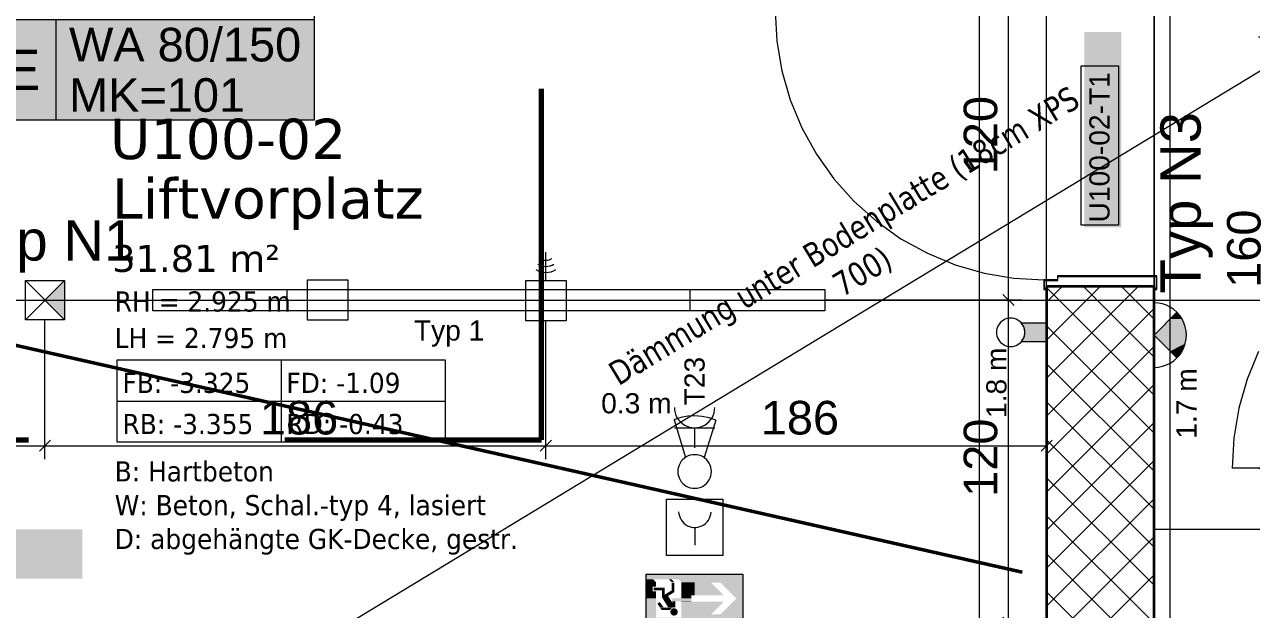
# Model space of a CAD drawing. Extents: x -1132 to 613, y -179 to 712.
# Drawn here: x -614.3 to -523, y 51.5 to 95 of the extents above; entities that cross this region are included whole.
import ezdxf
from ezdxf.lldxf.tags import DXFTag

# ---------------------------------------------------------------- set-up
doc = ezdxf.new("R2010")
doc.units = 0
doc.layers.get('0').update_dxf_attribs({"lineweight": 13})
for name, color, linetype, lineweight in [('A-____-NOTE-TEXT', 7, 'Continuous', 9), ('A-AREA-____-IDEN', 7, 'Continuous', 5), ('A-DETL-GENF-HDLN', 7, '_Verdeckte Linien_', 9), ('A-DOOR-____-IDEN', 7, 'Continuous', 5), ('A-DOOR-____-OTLN', 7, 'Continuous', 9), ('A-DOOR-FRAM-MCUT', 7, 'Continuous', 9), ('A-DOOR-OPNG-OTLN', 7, 'Continuous', 9), ('A-FLOR-____-OTLN', 7, 'Continuous', 9), ('A-FLOR-____-OVHD', 7, 'Strichpunkt - Fein', 9), ('A-WALL-____-MCUT', 7, 'Continuous', 35), ('A-WALL-____-PATT', 7, 'Continuous', 35), ('S-GRID-____-OTLN', 7, 'Continuous', 5)]:
    doc.layers.add(name, color=color, linetype=linetype, lineweight=lineweight)
for name, color, linetype, lineweight, true_color in [('EL01_VVV_Mass', 7, 'Continuous', 13, 0xb2b200), ('EL01_WAN_Aussparung Wand Text', 7, 'Continuous', 13, 0x7f5f3f), ('EL01_WAN_Brandmeldeanlagen', 7, 'Continuous', 13, 0xff8000), ('EL01_WAN_Feuwehrfunktantenne', 7, 'Continuous', 13, 0x993300), ('EL01_WAN_Kraft', 1, 'Continuous', 13, 0xff0000), ('EL01_WAN_Leuchten', 7, 'Continuous', 13, 0x0080ff), ('EL01_WAN_Leuchtentyp', 7, 'Continuous', 13, 0x0099ff), ('EL01_WAN_Licht', 7, 'Continuous', 13, 0x0080ff), ('EL01_WAN_Notbeleuchtungen', 7, 'Continuous', 13, 0x009900), ('EL01_WAN_Notbeleuchtungentyp', 7, 'Continuous', 13, 0x009900), ('G-____-____-SYMB', 7, 'Strichpunkt - Weit', 5, 0x008080), ('X_Geometrie', 3, 'Continuous', 50, 0x00ff00)]:
    doc.layers.add(name, color=color, linetype=linetype, lineweight=lineweight, true_color=true_color)
doc.styles.get("Standard").update_dxf_attribs({"font": 'arial.ttf'})
tags = doc.linetypes.add('_Rasterlinie_', pattern=[0.375, 0.2, -0.05, 0.075, -0.05]).pattern_tags.tags
tags[10:11] = [DXFTag(74, 4), DXFTag(75, 0), DXFTag(340, '0'), DXFTag(46, 1.0), DXFTag(50, 0.0), DXFTag(44, 0.0), DXFTag(45, 0.0)]
tags[8:9] = [DXFTag(74, 4), DXFTag(75, 0), DXFTag(340, '0'), DXFTag(46, 1.0), DXFTag(50, 0.0), DXFTag(44, 0.0), DXFTag(45, 0.0)]
tags[6:7] = [DXFTag(74, 4), DXFTag(75, 0), DXFTag(340, '0'), DXFTag(46, 1.0), DXFTag(50, 0.0), DXFTag(44, 0.0), DXFTag(45, 0.0)]
tags[4:5] = [DXFTag(74, 4), DXFTag(75, 0), DXFTag(340, '0'), DXFTag(46, 1.0), DXFTag(50, 0.0), DXFTag(44, 0.0), DXFTag(45, 0.0)]
tags = doc.linetypes.add('_Schnittlinie_', pattern=[0.3, 0.15, -0.05, 0.05, -0.05]).pattern_tags.tags
tags[10:11] = [DXFTag(74, 4), DXFTag(75, 0), DXFTag(340, '0'), DXFTag(46, 1.0), DXFTag(50, 0.0), DXFTag(44, 0.0), DXFTag(45, 0.0)]
tags[8:9] = [DXFTag(74, 4), DXFTag(75, 0), DXFTag(340, '0'), DXFTag(46, 1.0), DXFTag(50, 0.0), DXFTag(44, 0.0), DXFTag(45, 0.0)]
tags[6:7] = [DXFTag(74, 4), DXFTag(75, 0), DXFTag(340, '0'), DXFTag(46, 1.0), DXFTag(50, 0.0), DXFTag(44, 0.0), DXFTag(45, 0.0)]
tags[4:5] = [DXFTag(74, 4), DXFTag(75, 0), DXFTag(340, '0'), DXFTag(46, 1.0), DXFTag(50, 0.0), DXFTag(44, 0.0), DXFTag(45, 0.0)]
tags = doc.linetypes.add('_Verdeckte Linien_', pattern=[0.15, 0.1, -0.05]).pattern_tags.tags
tags[6:7] = [DXFTag(74, 4), DXFTag(75, 0), DXFTag(340, '0'), DXFTag(46, 1.0), DXFTag(50, 0.0), DXFTag(44, 0.0), DXFTag(45, 0.0)]
tags[4:5] = [DXFTag(74, 4), DXFTag(75, 0), DXFTag(340, '0'), DXFTag(46, 1.0), DXFTag(50, 0.0), DXFTag(44, 0.0), DXFTag(45, 0.0)]
tags = doc.linetypes.add('Grundrissdarstellung Sturz', pattern=[0.25, 0.15, -0.05, 0, -0.05]).pattern_tags.tags
tags[10:11] = [DXFTag(74, 4), DXFTag(75, 0), DXFTag(340, '0'), DXFTag(46, 1.0), DXFTag(50, 0.0), DXFTag(44, 0.0), DXFTag(45, 0.0)]
tags[8:9] = [DXFTag(74, 4), DXFTag(75, 0), DXFTag(340, '0'), DXFTag(46, 1.0), DXFTag(50, 0.0), DXFTag(44, 0.0), DXFTag(45, 0.0)]
tags[6:7] = [DXFTag(74, 4), DXFTag(75, 0), DXFTag(340, '0'), DXFTag(46, 1.0), DXFTag(50, 0.0), DXFTag(44, 0.0), DXFTag(45, 0.0)]
tags[4:5] = [DXFTag(74, 4), DXFTag(75, 0), DXFTag(340, '0'), DXFTag(46, 1.0), DXFTag(50, 0.0), DXFTag(44, 0.0), DXFTag(45, 0.0)]
tags = doc.linetypes.add('Strichpunkt - Fein', pattern=[0.2, 0.1, -0.05, 0, -0.05]).pattern_tags.tags
tags[10:11] = [DXFTag(74, 4), DXFTag(75, 0), DXFTag(340, '0'), DXFTag(46, 1.0), DXFTag(50, 0.0), DXFTag(44, 0.0), DXFTag(45, 0.0)]
tags[8:9] = [DXFTag(74, 4), DXFTag(75, 0), DXFTag(340, '0'), DXFTag(46, 1.0), DXFTag(50, 0.0), DXFTag(44, 0.0), DXFTag(45, 0.0)]
tags[6:7] = [DXFTag(74, 4), DXFTag(75, 0), DXFTag(340, '0'), DXFTag(46, 1.0), DXFTag(50, 0.0), DXFTag(44, 0.0), DXFTag(45, 0.0)]
tags[4:5] = [DXFTag(74, 4), DXFTag(75, 0), DXFTag(340, '0'), DXFTag(46, 1.0), DXFTag(50, 0.0), DXFTag(44, 0.0), DXFTag(45, 0.0)]
tags = doc.linetypes.add('Strichpunkt - Weit', pattern=[0.5, 0.2, -0.15, 0, -0.15]).pattern_tags.tags
tags[10:11] = [DXFTag(74, 4), DXFTag(75, 0), DXFTag(340, '0'), DXFTag(46, 1.0), DXFTag(50, 0.0), DXFTag(44, 0.0), DXFTag(45, 0.0)]
tags[8:9] = [DXFTag(74, 4), DXFTag(75, 0), DXFTag(340, '0'), DXFTag(46, 1.0), DXFTag(50, 0.0), DXFTag(44, 0.0), DXFTag(45, 0.0)]
tags[6:7] = [DXFTag(74, 4), DXFTag(75, 0), DXFTag(340, '0'), DXFTag(46, 1.0), DXFTag(50, 0.0), DXFTag(44, 0.0), DXFTag(45, 0.0)]
tags[4:5] = [DXFTag(74, 4), DXFTag(75, 0), DXFTag(340, '0'), DXFTag(46, 1.0), DXFTag(50, 0.0), DXFTag(44, 0.0), DXFTag(45, 0.0)]

# ---------------------------------------------------------------- blocks, each defined once
blk = doc.blocks.new('Referenz-A0UNPDE96I', base_point=(-1115.886, -117.372))
at = {"layer": 'A-____-NOTE-TEXT', "color": 7, "linetype": 'Continuous', "lineweight": 5, "ltscale": 0.13, "true_color": 0xffffff}
for points in [[(-655.486, 53.745), (-609.992, 53.745), (-655.486, 57.424)], [(-609.992, 53.745), (-655.486, 57.424), (-609.992, 57.424)]]:
    blk.add_solid(points, dxfattribs=at)
at = {"layer": 'A-AREA-____-IDEN', "color": 0, "linetype": 'Continuous', "ltscale": 0.13}
for p, q in [((-607.387, 70.031), (-582.987, 70.031)), ((-607.387, 63.909), (-607.387, 70.031)), ((-595.187, 70.031), (-595.187, 63.909)), ((-582.987, 70.031), (-582.987, 63.909)), ((-607.387, 66.97), (-582.987, 66.97)), ((-582.987, 63.909), (-607.387, 63.909))]:
    blk.add_line(p, q, dxfattribs=at)
at = {"layer": 'A-DETL-GENF-HDLN', "color": 0, "linetype": '_Verdeckte Linien_', "ltscale": 0.13}
blk.add_line((-365.615, 186.478), (-735.315, -37.522), dxfattribs=at)
at = {"layer": 'A-DOOR-____-IDEN', "color": 0, "linetype": 'Continuous', "ltscale": 0.13}
for p, q in [((-535.651, 80.057), (-535.651, 91.897)), ((-535.651, 91.897), (-532.871, 91.897)), ((-532.871, 91.897), (-532.871, 80.057)), ((-532.871, 80.057), (-535.651, 80.057))]:
    blk.add_line(p, q, dxfattribs=at)
at = {"layer": 'A-DOOR-____-IDEN', "color": 7, "linetype": 'Continuous', "ltscale": 0.13, "true_color": 0xffffff}
for points in [[(-535.408, 79.882), (-532.649, 79.882), (-535.408, 94.421)], [(-532.649, 79.882), (-535.408, 94.421), (-532.649, 94.421)]]:
    blk.add_solid(points, dxfattribs=at)
at = {"layer": 'A-DOOR-____-OTLN', "color": 0, "linetype": 'Grundrissdarstellung Sturz', "ltscale": 0.13}
for p, q in [((-538.215, 75.478), (-538.215, 96.478)), ((-530.215, 75.478), (-530.215, 96.478))]:
    blk.add_line(p, q, dxfattribs=at)
at = {"layer": 'A-DOOR-FRAM-MCUT', "color": 0, "linetype": 'Continuous', "ltscale": 0.13}
for p, q in [((-538.415, 75.978), (-538.415, 75.278)), ((-537.415, 75.978), (-538.415, 75.978)), ((-538.375, 75.318), (-538.375, 75.938)), ((-538.375, 75.938), (-537.375, 75.938)), ((-530.015, 76.278), (-537.415, 76.278)), ((-537.415, 76.278), (-537.415, 75.978)), ((-537.375, 75.938), (-537.375, 76.238)), ((-537.375, 76.238), (-530.055, 76.238)), ((-530.055, 76.238), (-530.055, 75.318)), ((-530.015, 75.278), (-530.015, 76.278)), ((-538.415, 75.278), (-538.215, 75.278)), ((-538.215, 75.318), (-538.375, 75.318)), ((-538.215, 75.278), (-538.215, 75.318)), ((-530.055, 75.318), (-530.215, 75.318)), ((-530.215, 75.318), (-530.215, 75.278)), ((-530.215, 75.278), (-530.015, 75.278))]:
    blk.add_line(p, q, dxfattribs=at)
at = {"layer": 'A-DOOR-OPNG-OTLN', "color": 0, "linetype": 'Continuous', "ltscale": 0.13}
for p, q in [((-558.415, 95.978), (-558.289, 93.739)), ((-558.289, 93.739), (-557.913, 91.528)), ((-557.913, 91.528), (-557.292, 89.373)), ((-557.292, 89.373), (-556.434, 87.301)), ((-556.434, 87.301), (-555.349, 85.338)), ((-555.349, 85.338), (-554.051, 83.508)), ((-554.051, 83.508), (-552.557, 81.836)), ((-552.557, 81.836), (-550.884, 80.342)), ((-550.884, 80.342), (-549.055, 79.044)), ((-549.055, 79.044), (-547.092, 77.959)), ((-547.092, 77.959), (-545.02, 77.101)), ((-545.02, 77.101), (-542.865, 76.48)), ((-542.865, 76.48), (-540.654, 76.104)), ((-540.654, 76.104), (-538.415, 75.978)), ((-522.434, 70.656), (-523.292, 68.584)), ((-523.292, 68.584), (-523.913, 66.429)), ((-523.913, 66.429), (-524.289, 64.218)), ((-524.289, 64.218), (-524.415, 61.978)), ((-504.415, 61.978), (-524.415, 61.978))]:
    blk.add_line(p, q, dxfattribs=at)
at = {"layer": 'A-FLOR-____-OTLN', "color": 0, "linetype": 'Continuous', "ltscale": 0.13}
for p, q in [((-538.215, 75.978), (-538.215, 95.978)), ((-530.215, 95.679), (-530.215, 76.277)), ((-538.215, 75.478), (-538.215, 75.938)), ((-530.215, 76.238), (-530.215, 75.478)), ((-530.215, 57.428), (-504.215, 57.428))]:
    blk.add_line(p, q, dxfattribs=at)
at = {"layer": 'A-FLOR-____-OVHD', "color": 0, "linetype": 'Strichpunkt - Fein', "ltscale": 0.13}
blk.add_line((-529.015, -107.622), (-529.015, 223.278), dxfattribs=at)
at = {"layer": 'A-WALL-____-MCUT', "color": 0, "linetype": 'Continuous', "ltscale": 0.35}
for p, q in [((-530.215, 75.478), (-538.215, 75.478)), ((-538.215, 75.478), (-538.215, 50.478)), ((-530.215, -63.122), (-530.215, 75.478))]:
    blk.add_line(p, q, dxfattribs=at)
at = {"layer": 'A-WALL-____-PATT', "color": 0, "linetype": 'Continuous', "lineweight": 9, "ltscale": 0.13}
for p, q in [((-538.215, 74.333), (-537.069, 75.478)), ((-538.215, 71.504), (-534.241, 75.478)), ((-538.215, 68.676), (-531.412, 75.478)), ((-530.215, 67.404), (-538.215, 75.404)), ((-530.215, 70.233), (-535.46, 75.478)), ((-530.215, 73.061), (-532.632, 75.478)), ((-538.215, 65.847), (-530.215, 73.847)), ((-530.215, 64.576), (-538.215, 72.576)), ((-538.215, 63.019), (-530.215, 71.019)), ((-530.215, 61.747), (-538.215, 69.747)), ((-538.215, 60.19), (-530.215, 68.19)), ((-530.215, 58.919), (-538.215, 66.919)), ((-538.215, 57.362), (-530.215, 65.362)), ((-530.215, 56.091), (-538.215, 64.091)), ((-538.215, 54.534), (-530.215, 62.534)), ((-530.215, 53.262), (-538.215, 61.262)), ((-538.215, 51.705), (-530.215, 59.705)), ((-530.215, 50.434), (-538.215, 58.434)), ((-538.215, 48.877), (-530.215, 56.877)), ((-530.215, 47.605), (-538.215, 55.605)), ((-538.215, 46.048), (-530.215, 54.048)), ((-530.215, 44.777), (-538.215, 52.777))]:
    blk.add_line(p, q, dxfattribs=at)
at = {"layer": 'G-____-____-SYMB', "color": 0, "linetype": '_Schnittlinie_', "lineweight": 70, "ltscale": 0.7}
for p, q in [((-575.815, 64.077), (-575.815, 90.194)), ((-633.073, 64.077), (-613.987, 64.077)), ((-594.901, 64.077), (-575.815, 64.077))]:
    blk.add_line(p, q, dxfattribs=at)
at = {"layer": 'S-GRID-____-OTLN', "color": 0, "linetype": '_Rasterlinie_', "ltscale": 0.13}
for p, q in [((-543.215, -113.603), (-543.215, 631.478)), ((-1107.612, 74.478), (103.376, 74.478))]:
    blk.add_line(p, q, dxfattribs=at)
at = {"layer": 'X_Geometrie', "color": 0, "linetype": 'Continuous', "ltscale": 0.5}
blk.add_line((-540.041, 54.243), (-698.996, 90.04), dxfattribs=at)
at = {"layer": 'A-____-NOTE-TEXT', "color": 0, "linetype": 'Continuous', "lineweight": 5, "ltscale": 0.13, "char_height": 1.8, "attachment_point": 1, "rotation": 31.21153}
for s, insert in [('{\\W0.8;\\fVerdana;Dämmung unter Bodenplatte (18cm XPS}', (-571.012, 69.605)), ('{\\W0.8;\\fVerdana;700)}', (-554.353, 76.218))]:
    blk.add_mtext(s, dxfattribs=dict(at, insert=insert))
at = {"layer": 'A-AREA-____-IDEN', "color": 0, "linetype": 'Continuous', "ltscale": 0.13, "attachment_point": 1}
for s, insert, char_height in [('{\\fVerdana;U100-02}', (-607.924, 87.972), 3), ('{\\fVerdana;Liftvorplatz}', (-607.781, 83.548), 3), ('{\\fVerdana;31.81 m²}', (-607.771, 78.579), 2), ('{\\W0.9;\\fVerdana;RH = 2.925 m}', (-607.573, 75.129), 1.5), ('{\\W0.9;\\fVerdana;LH = 2.795 m}', (-607.573, 72.408), 1.5), ('{\\W0.9;\\fVerdana;FB: -3.325}', (-606.997, 69.072), 1.5), ('{\\W0.9;\\fVerdana;FD: -1.09}', (-594.797, 69.072), 1.5), ('{\\W0.9;\\fVerdana;RB: -3.355}', (-606.997, 66.011), 1.5), ('{\\W0.9;\\fVerdana;RD: -0.43}', (-594.797, 66.011), 1.5), ('{\\W0.9;\\fVerdana;B: Hartbeton}', (-607.573, 62.486), 1.5), ('{\\W0.9;\\fVerdana;W: Beton, Schal.-typ 4, lasiert}', (-607.573, 59.973), 1.5), ('{\\W0.9;\\fVerdana;D: abgehängte GK-Decke, gestr.}', (-607.573, 57.459), 1.5)]:
    blk.add_mtext(s, dxfattribs=dict(at, insert=insert, char_height=char_height))
at = {"layer": 'A-DOOR-____-IDEN', "color": 0, "linetype": 'Continuous', "ltscale": 0.13, "insert": (-535.033, 80.257), "char_height": 1.5, "attachment_point": 1, "rotation": 90}
blk.add_mtext('{\\fArial;U100-02-T1}', dxfattribs=at)
blk = doc.blocks.new('Durchbruch beschriften-A0UNPDH76I', base_point=(-617.063, 87.862))
at = {"color": 0, "linetype": 'ByBlock', "lineweight": -2, "ltscale": 0.13}
for p, q in [((-592.737, 95.362), (-592.31, 98.478)), ((-617.063, 87.862), (-617.063, 95.362)), ((-617.063, 95.362), (-592.737, 95.362)), ((-611.942, 87.862), (-611.942, 95.362)), ((-592.737, 95.362), (-592.737, 87.862)), ((-592.737, 87.862), (-617.063, 87.862))]:
    blk.add_line(p, q, dxfattribs=at)
at = {"color": 7, "linetype": 'ByBlock', "lineweight": -2, "ltscale": 0.13, "true_color": 0xffffff}
for points in [[(-617.063, 87.862), (-592.737, 87.862), (-617.063, 95.362)], [(-592.737, 87.862), (-617.063, 95.362), (-592.737, 95.362)]]:
    blk.add_solid(points, dxfattribs=at)
at = {"color": 0, "linetype": 'ByBlock', "lineweight": -2, "ltscale": 0.13, "char_height": 2.5, "attachment_point": 1}
for s, insert in [('{\\fArial; WA 80/150 }', (-611.942, 94.737)), ('{\\fArial; MK=101 }', (-611.942, 90.987))]:
    blk.add_mtext(s, dxfattribs=dict(at, insert=insert))
at = {"color": 40, "linetype": 'ByBlock', "lineweight": -2, "ltscale": 0.13, "true_color": 0xffbf00, "insert": (-615.899, 93.112), "char_height": 3, "attachment_point": 1}
blk.add_mtext('{\\fArial;E}', dxfattribs=at)
blk = doc.blocks.new('Typ 01-A0UNPDVJ6I', base_point=(-604.733, 73.678))
at = {"color": 0, "lineweight": -2}
for p, q in [((-604.733, 73.678), (-604.733, 75.278)), ((-604.733, 75.278), (-554.733, 75.278)), ((-594.733, 73.678), (-594.733, 75.278)), ((-564.733, 73.678), (-564.733, 75.278)), ((-554.733, 75.278), (-554.733, 73.678)), ((-594.733, 74.478), (-564.733, 74.478)), ((-554.733, 73.678), (-604.733, 73.678))]:
    blk.add_line(p, q, dxfattribs=at)
blk = doc.blocks.new('Maß-A0UNPDX56I', base_point=(-524.788, 61.565))
at = {"color": 0, "lineweight": -2}
for p, q in [((-522.454, 94.078), (-519.233, 94.078)), ((-521.868, 94.492), (-521.041, 93.665)), ((-521.454, 61.978), (-521.454, 94.078)), ((-521.868, 62.392), (-521.041, 61.565)), ((-522.454, 61.978), (-518.684, 61.978))]:
    blk.add_line(p, q, dxfattribs=at)
at = {"color": 0, "lineweight": -2, "insert": (-524.788, 75.389), "char_height": 2.5, "attachment_point": 1, "rotation": 90}
blk.add_mtext('{\\fArial;160}', dxfattribs=at)
blk = doc.blocks.new('MText-A0UNPE4V6I', base_point=(-585.305, 71.468))
at = {"color": 0, "linetype": 'ByBlock', "lineweight": -2, "ltscale": 0.13, "insert": (-585.305, 72.968), "char_height": 1.5, "attachment_point": 1}
blk.add_mtext('{\\fArial;Typ 1}', dxfattribs=at)
blk = doc.blocks.new('Notleuchte eckig-A0UNPE5R6I', base_point=(-614.224, 73.019))
at = {"color": 0, "lineweight": -2}
for p, q in [((-614.224, 75.938), (-611.305, 73.019)), ((-614.224, 73.019), (-611.305, 75.938)), ((-614.224, 73.019), (-614.224, 75.938)), ((-614.224, 75.938), (-611.305, 75.938)), ((-611.305, 75.938), (-611.305, 73.019)), ((-611.305, 73.019), (-614.224, 73.019))]:
    blk.add_line(p, q, dxfattribs=at)
for points in [[(-611.305, 74.478), (-612.764, 74.478), (-611.305, 75.938)], [(-611.305, 73.019), (-611.305, 74.478), (-612.764, 74.478)]]:
    blk.add_solid(points, dxfattribs=at)
blk = doc.blocks.new('Bemerkung 1-A0UNPE5T6I', base_point=(-619.548, 77.42))
at = {"color": 0, "lineweight": -2, "insert": (-619.548, 80.42), "char_height": 3, "attachment_point": 1}
blk.add_mtext('{\\fArial;Typ N1}', dxfattribs=at)
blk = doc.blocks.new('Maß-A0UNPE716I', base_point=(-623.176, 62.647))
at = {"color": 0, "lineweight": -2}
for p, q in [((-622.763, 62.647), (-622.763, 72.378)), ((-612.764, 62.647), (-612.764, 73.019)), ((-622.349, 64.061), (-623.176, 63.233)), ((-612.351, 64.061), (-613.178, 63.233)), ((-622.763, 63.647), (-612.764, 63.647))]:
    blk.add_line(p, q, dxfattribs=at)
at = {"color": 0, "lineweight": -2, "insert": (-619.549, 66.98), "char_height": 2.5, "attachment_point": 1}
blk.add_mtext('{\\fArial;50}', dxfattribs=at)
blk = doc.blocks.new('Maß-A0UNPE7N6I', base_point=(-575.896, 50.478))
at = {"color": 0, "lineweight": -2}
for p, q in [((-575.482, 62.647), (-575.482, 72.943)), ((-575.068, 64.061), (-575.896, 63.233)), ((-537.799, 64.061), (-538.626, 63.233)), ((-538.213, 64.647), (-538.213, 50.478)), ((-575.482, 63.647), (-538.213, 63.647))]:
    blk.add_line(p, q, dxfattribs=at)
at = {"color": 0, "lineweight": -2, "insert": (-559.489, 66.98), "char_height": 2.5, "attachment_point": 1}
blk.add_mtext('{\\fArial;186}', dxfattribs=at)
blk = doc.blocks.new('Maß-A0UNPE9T6I', base_point=(-613.178, 62.647))
at = {"color": 0, "lineweight": -2}
for p, q in [((-612.764, 62.647), (-612.764, 73.019)), ((-575.482, 62.647), (-575.482, 72.943)), ((-612.351, 64.061), (-613.178, 63.233)), ((-575.068, 64.061), (-575.896, 63.233)), ((-612.764, 63.647), (-575.482, 63.647))]:
    blk.add_line(p, q, dxfattribs=at)
at = {"color": 0, "lineweight": -2, "insert": (-596.765, 66.98), "char_height": 2.5, "attachment_point": 1}
blk.add_mtext('{\\fArial;186}', dxfattribs=at)
blk = doc.blocks.new('Funkempfänger-A0UNPEA36I', base_point=(-576.982, 72.943))
at = {"color": 0, "lineweight": -2}
for p, q in [((-575.482, 75.943), (-575.482, 78.043)), ((-576.232, 76.744), (-576.057, 76.653)), ((-576.082, 77.154), (-575.941, 77.083)), ((-575.941, 77.083), (-575.793, 77.031)), ((-575.929, 77.568), (-575.825, 77.514)), ((-575.825, 77.514), (-575.714, 77.475)), ((-575.793, 77.031), (-575.639, 77)), ((-575.714, 77.475), (-575.599, 77.451)), ((-575.639, 77), (-575.482, 76.99)), ((-575.599, 77.451), (-575.482, 77.443)), ((-575.482, 77.443), (-575.365, 77.451)), ((-575.482, 76.99), (-575.325, 77)), ((-575.365, 77.451), (-575.25, 77.475)), ((-575.325, 77), (-575.171, 77.031)), ((-575.25, 77.475), (-575.139, 77.514)), ((-575.171, 77.031), (-575.022, 77.083)), ((-575.139, 77.514), (-575.035, 77.568)), ((-575.022, 77.083), (-574.882, 77.154)), ((-574.907, 76.653), (-574.732, 76.744)), ((-576.982, 72.943), (-576.982, 75.943)), ((-576.982, 75.943), (-573.982, 75.943)), ((-576.057, 76.653), (-575.871, 76.587)), ((-575.871, 76.587), (-575.678, 76.546)), ((-575.678, 76.546), (-575.482, 76.533)), ((-575.482, 76.533), (-575.285, 76.546)), ((-575.285, 76.546), (-575.092, 76.587)), ((-575.092, 76.587), (-574.907, 76.653)), ((-573.982, 75.943), (-573.982, 72.943)), ((-573.982, 72.943), (-576.982, 72.943))]:
    blk.add_line(p, q, dxfattribs=at)
blk = doc.blocks.new('Steckdose T23_ UP-A0UNPEB96I', base_point=(-565.913, 63.478))
at = {"color": 0, "lineweight": -2}
for p, q in [((-565.913, 66.478), (-565.9, 66.282)), ((-565.9, 66.282), (-565.862, 66.09)), ((-565.862, 66.09), (-565.799, 65.904)), ((-565.799, 65.904), (-565.712, 65.728)), ((-563.114, 65.728), (-563.027, 65.904)), ((-563.027, 65.904), (-562.964, 66.09)), ((-562.964, 66.09), (-562.926, 66.282)), ((-562.926, 66.282), (-562.913, 66.478)), ((-565.913, 64.978), (-562.913, 64.978)), ((-565.712, 65.728), (-565.603, 65.565)), ((-565.603, 65.565), (-565.473, 65.418)), ((-565.473, 65.418), (-565.326, 65.288)), ((-565.326, 65.288), (-565.163, 65.179)), ((-565.163, 65.179), (-564.987, 65.092)), ((-564.987, 65.092), (-564.801, 65.029)), ((-564.801, 65.029), (-564.609, 64.991)), ((-564.609, 64.991), (-564.413, 64.978)), ((-564.413, 64.978), (-564.217, 64.991)), ((-564.413, 64.978), (-564.413, 63.478)), ((-564.217, 64.991), (-564.024, 65.029)), ((-564.024, 65.029), (-563.839, 65.092)), ((-563.839, 65.092), (-563.663, 65.179)), ((-563.663, 65.179), (-563.5, 65.288)), ((-563.5, 65.288), (-563.352, 65.418)), ((-563.352, 65.418), (-563.223, 65.565)), ((-563.223, 65.565), (-563.114, 65.728))]:
    blk.add_line(p, q, dxfattribs=at)
at = {"color": 0, "lineweight": -2, "insert": (-565.169, 66.643), "char_height": 1.5, "attachment_point": 1, "rotation": 90}
blk.add_mtext('{\\fArial;T23}', dxfattribs=at)
blk = doc.blocks.new('Absolute Höhe-A0UNPEBB6I', base_point=(-571.367, 66.052))
at = {"color": 0, "lineweight": -2, "insert": (-571.367, 67.552), "char_height": 1.5, "attachment_point": 1}
blk.add_mtext('{\\fArial;0.3 m}', dxfattribs=at)
blk = doc.blocks.new('Alarmindikator_ UP-A0UNPEIF6I', base_point=(-541.948, 71.022))
at = {"color": 0, "lineweight": -2}
for p, q in [((-541.296, 73.054), (-541.42, 72.993)), ((-541.165, 73.098), (-541.296, 73.054)), ((-541.029, 73.125), (-541.165, 73.098)), ((-540.892, 73.134), (-541.029, 73.125)), ((-540.754, 73.125), (-540.892, 73.134)), ((-540.618, 73.098), (-540.754, 73.125)), ((-540.487, 73.054), (-540.618, 73.098)), ((-540.364, 72.993), (-540.487, 73.054)), ((-541.938, 72.216), (-541.948, 72.078)), ((-541.912, 72.352), (-541.938, 72.216)), ((-541.867, 72.482), (-541.912, 72.352)), ((-541.806, 72.606), (-541.867, 72.482)), ((-541.729, 72.721), (-541.806, 72.606)), ((-541.638, 72.825), (-541.729, 72.721)), ((-541.534, 72.916), (-541.638, 72.825)), ((-541.42, 72.993), (-541.534, 72.916)), ((-540.249, 72.916), (-540.364, 72.993)), ((-540.145, 72.825), (-540.249, 72.916)), ((-540.054, 72.721), (-540.145, 72.825)), ((-538.213, 72.75), (-540.077, 72.75)), ((-539.999, 72.643), (-540.077, 72.75)), ((-539.977, 72.606), (-540.054, 72.721)), ((-539.936, 72.527), (-539.999, 72.643)), ((-539.916, 72.482), (-539.977, 72.606)), ((-539.887, 72.404), (-539.936, 72.527)), ((-539.872, 72.352), (-539.916, 72.482)), ((-539.854, 72.276), (-539.887, 72.404)), ((-539.845, 72.216), (-539.872, 72.352)), ((-539.838, 72.144), (-539.854, 72.276)), ((-539.836, 72.078), (-539.845, 72.216)), ((-539.838, 72.012), (-539.838, 72.144)), ((-538.213, 71.406), (-538.213, 72.75)), ((-541.948, 72.078), (-541.938, 71.94)), ((-541.938, 71.94), (-541.912, 71.805)), ((-541.912, 71.805), (-541.867, 71.674)), ((-541.867, 71.674), (-541.806, 71.55)), ((-541.806, 71.55), (-541.729, 71.435)), ((-541.729, 71.435), (-541.638, 71.332)), ((-541.638, 71.332), (-541.534, 71.24)), ((-541.534, 71.24), (-541.42, 71.164)), ((-540.364, 71.164), (-540.249, 71.24)), ((-540.249, 71.24), (-540.145, 71.332)), ((-540.145, 71.332), (-540.054, 71.435)), ((-540.077, 71.406), (-539.999, 71.513)), ((-540.077, 71.406), (-538.213, 71.406)), ((-540.054, 71.435), (-539.977, 71.55)), ((-539.999, 71.513), (-539.936, 71.629)), ((-539.977, 71.55), (-539.916, 71.674)), ((-539.936, 71.629), (-539.887, 71.753)), ((-539.916, 71.674), (-539.872, 71.805)), ((-539.887, 71.753), (-539.854, 71.881)), ((-539.872, 71.805), (-539.845, 71.94)), ((-539.854, 71.881), (-539.838, 72.012)), ((-539.845, 71.94), (-539.836, 72.078)), ((-541.42, 71.164), (-541.296, 71.103)), ((-541.296, 71.103), (-541.165, 71.058)), ((-541.165, 71.058), (-541.029, 71.031)), ((-541.029, 71.031), (-540.892, 71.022)), ((-540.892, 71.022), (-540.754, 71.031)), ((-540.754, 71.031), (-540.618, 71.058)), ((-540.618, 71.058), (-540.487, 71.103)), ((-540.487, 71.103), (-540.364, 71.164))]:
    blk.add_line(p, q, dxfattribs=at)
for points in [[(-539.925, 72.503), (-538.213, 72.503), (-540.077, 72.75)], [(-538.213, 72.503), (-540.077, 72.75), (-538.213, 72.75)], [(-539.846, 72.223), (-538.213, 72.223), (-539.925, 72.503)], [(-538.213, 72.223), (-539.925, 72.503), (-538.213, 72.503)], [(-539.846, 71.933), (-538.213, 71.933), (-539.846, 72.223)], [(-538.213, 71.933), (-539.846, 72.223), (-538.213, 72.223)], [(-540.077, 71.406), (-538.213, 71.406), (-539.925, 71.654)], [(-539.925, 71.654), (-538.213, 71.654), (-539.846, 71.933)], [(-538.213, 71.406), (-539.925, 71.654), (-538.213, 71.654)], [(-538.213, 71.654), (-539.846, 71.933), (-538.213, 71.933)]]:
    blk.add_solid(points, dxfattribs=at)
blk = doc.blocks.new('Absolute Höhe-A0UNPEIH6I', base_point=(-542.705, 65.705))
at = {"color": 0, "lineweight": -2, "insert": (-542.705, 65.705), "char_height": 1.5, "attachment_point": 1, "rotation": 90}
blk.add_mtext('{\\fArial;1.8 m}', dxfattribs=at)
blk = doc.blocks.new('Deckendose UP-A0UNPERL6I', base_point=(-593.233, 72.978))
at = {"color": 0, "lineweight": -2}
for p, q in [((-593.233, 72.978), (-593.233, 75.978)), ((-593.233, 75.978), (-590.233, 75.978)), ((-590.233, 75.978), (-590.233, 72.978)), ((-590.233, 72.978), (-593.233, 72.978))]:
    blk.add_line(p, q, dxfattribs=at)
blk = doc.blocks.new('Bewegungsmelder 180°_ UP-A0UNPFI56I', base_point=(-565.95, 60.478))
at = {"color": 0, "lineweight": -2}
for p, q in [((-564.923, 65.835), (-565.445, 65.736)), ((-564.393, 65.866), (-564.923, 65.835)), ((-563.863, 65.83), (-564.393, 65.866)), ((-563.342, 65.726), (-563.863, 65.83)), ((-565.445, 65.736), (-565.95, 65.57)), ((-565.941, 65.574), (-565.101, 62.772)), ((-562.839, 65.555), (-563.706, 62.759)), ((-562.839, 65.555), (-563.342, 65.726)), ((-565.567, 62.207), (-565.62, 62.052)), ((-565.495, 62.353), (-565.567, 62.207)), ((-565.404, 62.489), (-565.495, 62.353)), ((-565.297, 62.612), (-565.404, 62.489)), ((-565.174, 62.72), (-565.297, 62.612)), ((-565.038, 62.811), (-565.174, 62.72)), ((-564.891, 62.883), (-565.038, 62.811)), ((-564.736, 62.936), (-564.891, 62.883)), ((-564.576, 62.968), (-564.736, 62.936)), ((-564.413, 62.978), (-564.576, 62.968)), ((-564.249, 62.968), (-564.413, 62.978)), ((-564.089, 62.936), (-564.249, 62.968)), ((-563.934, 62.883), (-564.089, 62.936)), ((-563.788, 62.811), (-563.934, 62.883)), ((-563.652, 62.72), (-563.788, 62.811)), ((-563.529, 62.612), (-563.652, 62.72)), ((-563.421, 62.489), (-563.529, 62.612)), ((-563.33, 62.353), (-563.421, 62.489)), ((-563.258, 62.207), (-563.33, 62.353)), ((-563.205, 62.052), (-563.258, 62.207)), ((-565.652, 61.891), (-565.663, 61.728)), ((-565.663, 61.728), (-565.652, 61.565)), ((-565.62, 62.052), (-565.652, 61.891)), ((-565.652, 61.565), (-565.62, 61.405)), ((-565.62, 61.405), (-565.567, 61.25)), ((-565.567, 61.25), (-565.495, 61.103)), ((-563.33, 61.103), (-563.258, 61.25)), ((-563.258, 61.25), (-563.205, 61.405)), ((-563.173, 61.891), (-563.205, 62.052)), ((-563.205, 61.405), (-563.173, 61.565)), ((-563.163, 61.728), (-563.173, 61.891)), ((-563.173, 61.565), (-563.163, 61.728)), ((-565.495, 61.103), (-565.404, 60.967)), ((-565.404, 60.967), (-565.297, 60.844)), ((-565.297, 60.844), (-565.174, 60.737)), ((-565.174, 60.737), (-565.038, 60.646)), ((-565.038, 60.646), (-564.891, 60.573)), ((-564.891, 60.573), (-564.736, 60.521)), ((-564.736, 60.521), (-564.576, 60.489)), ((-564.576, 60.489), (-564.413, 60.478)), ((-564.413, 60.478), (-564.249, 60.489)), ((-564.249, 60.489), (-564.089, 60.521)), ((-564.089, 60.521), (-563.934, 60.573)), ((-563.934, 60.573), (-563.788, 60.646)), ((-563.788, 60.646), (-563.652, 60.737)), ((-563.652, 60.737), (-563.529, 60.844)), ((-563.529, 60.844), (-563.421, 60.967)), ((-563.421, 60.967), (-563.33, 61.103))]:
    blk.add_line(p, q, dxfattribs=at)
blk = doc.blocks.new('RZL-Wand_ Rechts-A0UNPFN76I', base_point=(-568.013, 50.478))
at = {"color": 0, "lineweight": -2}
for p, q in [((-568.013, 50.478), (-568.013, 54.078)), ((-568.013, 54.078), (-560.813, 54.078)), ((-560.813, 54.078), (-560.813, 50.478)), ((-560.813, 50.478), (-568.013, 50.478))]:
    blk.add_line(p, q, dxfattribs=at)
for points in [[(-568.013, 53.692), (-564.413, 53.692), (-568.013, 54.078)], [(-564.413, 53.692), (-568.013, 54.078), (-564.413, 54.078)], [(-564.413, 53.467), (-560.813, 53.467), (-564.413, 54.078)], [(-560.813, 53.467), (-564.413, 54.078), (-560.813, 54.078)], [(-568.013, 53.49), (-567.29, 53.49), (-568.013, 53.692)], [(-567.29, 53.49), (-568.013, 53.692), (-567.492, 53.692)], [(-568.013, 53.155), (-567.29, 53.155), (-568.013, 53.49)], [(-567.29, 53.155), (-568.013, 53.49), (-567.29, 53.49)], [(-568.013, 52.816), (-567.53, 52.816), (-568.013, 53.155)], [(-567.53, 52.816), (-568.013, 53.155), (-567.53, 53.155)], [(-567.466, 52.879), (-566.644, 52.879), (-567.466, 53.092)], [(-566.644, 52.879), (-567.466, 53.092), (-566.644, 53.092)], [(-566.114, 53.49), (-565.915, 53.49), (-566.316, 53.692)], [(-565.915, 53.49), (-566.316, 53.692), (-566.118, 53.692)], [(-566.114, 52.884), (-565.915, 52.884), (-566.114, 53.429)], [(-565.915, 52.884), (-566.114, 53.429), (-565.915, 53.429)], [(-565.398, 53.49), (-564.413, 53.49), (-565.6, 53.692)], [(-564.413, 53.49), (-565.6, 53.692), (-564.413, 53.692)], [(-565.398, 52.518), (-564.413, 52.518), (-565.398, 53.49)], [(-564.413, 52.518), (-565.398, 53.49), (-564.413, 53.49)], [(-564.413, 52.518), (-562.232, 52.518), (-564.413, 53.467)], [(-562.232, 52.518), (-564.413, 53.467), (-563.181, 53.467)], [(-561.313, 52.278), (-560.813, 52.278), (-562.502, 53.467)], [(-560.813, 52.278), (-562.502, 53.467), (-560.813, 53.467)], [(-568.013, 52.278), (-567.29, 52.278), (-568.013, 52.816)], [(-567.29, 52.278), (-568.013, 52.816), (-567.29, 52.816)], [(-568.013, 50.857), (-567.29, 50.857), (-568.013, 52.278)], [(-567.29, 50.857), (-568.013, 52.278), (-567.29, 52.278)], [(-566.847, 52.56), (-566.644, 52.56), (-566.847, 52.879)], [(-566.644, 52.56), (-566.847, 52.879), (-566.644, 52.879)], [(-566.847, 52.467), (-566.389, 52.467), (-566.847, 52.56)], [(-566.389, 52.467), (-566.847, 52.56), (-566.238, 52.56)], [(-566.847, 52.375), (-566.331, 52.375), (-566.847, 52.467)], [(-566.331, 52.375), (-566.847, 52.467), (-566.389, 52.467)], [(-566.597, 51.969), (-566.079, 51.969), (-566.847, 52.375)], [(-566.079, 51.969), (-566.847, 52.375), (-566.331, 52.375)], [(-566.644, 52.56), (-566.238, 52.56), (-566.321, 52.758)], [(-566.321, 52.758), (-565.915, 52.758), (-566.114, 52.884)], [(-566.238, 52.56), (-566.321, 52.758), (-565.915, 52.758)], [(-565.915, 52.758), (-566.114, 52.884), (-565.915, 52.884)], [(-566.079, 52.06), (-564.653, 52.06), (-566.079, 52.29)], [(-564.653, 52.06), (-566.079, 52.29), (-564.653, 52.29)], [(-566.079, 51.969), (-565.851, 51.969), (-566.079, 52.06)], [(-565.851, 51.969), (-566.079, 52.06), (-565.851, 52.06)], [(-565.398, 52.29), (-564.653, 52.29), (-565.398, 52.518)], [(-564.653, 52.29), (-565.398, 52.518), (-564.653, 52.518)], [(-565.398, 52.038), (-564.653, 52.038), (-565.398, 52.06)], [(-564.653, 52.038), (-565.398, 52.06), (-564.653, 52.06)], [(-562.502, 51.089), (-560.813, 51.089), (-561.313, 52.278)], [(-560.813, 51.089), (-561.313, 52.278), (-560.813, 52.278)], [(-567.184, 51.89), (-566.909, 51.89), (-566.998, 52.018)], [(-567, 51.624), (-566.725, 51.624), (-567.184, 51.89)], [(-566.725, 51.624), (-567.184, 51.89), (-566.909, 51.89)], [(-566.978, 51.592), (-565.851, 51.592), (-567, 51.624)], [(-565.851, 51.592), (-567, 51.624), (-565.851, 51.624)], [(-566.977, 51.59), (-566.049, 51.59), (-566.978, 51.592)], [(-566.049, 51.59), (-566.978, 51.592), (-565.851, 51.592)], [(-566.964, 51.572), (-566.094, 51.572), (-566.977, 51.59)], [(-566.094, 51.572), (-566.977, 51.59), (-566.049, 51.59)], [(-566.937, 51.533), (-566.154, 51.533), (-566.964, 51.572)], [(-566.154, 51.533), (-566.964, 51.572), (-566.094, 51.572)], [(-566.904, 51.485), (-566.197, 51.485), (-566.937, 51.533)], [(-566.197, 51.485), (-566.937, 51.533), (-566.154, 51.533)], [(-566.853, 51.412), (-566.235, 51.412), (-566.904, 51.485)], [(-566.235, 51.412), (-566.904, 51.485), (-566.197, 51.485)], [(-566.385, 51.624), (-565.851, 51.624), (-566.597, 51.969)], [(-565.851, 51.624), (-566.597, 51.969), (-565.851, 51.969)], [(-565.668, 51.279), (-566.215, 51.279), (-565.678, 51.35)], [(-566.215, 51.279), (-565.678, 51.35), (-566.206, 51.35)], [(-566.206, 51.209), (-565.668, 51.279), (-566.215, 51.279)], [(-565.678, 51.35), (-566.206, 51.35), (-565.705, 51.416)], [(-566.206, 51.35), (-565.705, 51.416), (-566.178, 51.416)], [(-565.678, 51.209), (-566.206, 51.209), (-565.668, 51.279)], [(-566.178, 51.143), (-565.678, 51.209), (-566.206, 51.209)], [(-565.705, 51.416), (-566.178, 51.416), (-565.748, 51.473)], [(-566.178, 51.416), (-565.748, 51.473), (-566.135, 51.473)], [(-565.705, 51.143), (-566.178, 51.143), (-565.678, 51.209)], [(-566.135, 51.086), (-565.705, 51.143), (-566.178, 51.143)], [(-565.748, 51.473), (-566.135, 51.473), (-565.805, 51.516)], [(-566.135, 51.473), (-565.805, 51.516), (-566.078, 51.516)], [(-565.748, 51.086), (-566.135, 51.086), (-565.705, 51.143)], [(-565.805, 51.516), (-566.078, 51.516), (-565.871, 51.544)], [(-566.078, 51.516), (-565.871, 51.544), (-566.012, 51.544)], [(-565.871, 51.544), (-566.012, 51.544), (-565.942, 51.553)], [(-565.398, 50.857), (-564.413, 50.857), (-565.398, 52.038)], [(-564.413, 50.857), (-565.398, 52.038), (-564.413, 52.038)], [(-564.413, 51.089), (-563.181, 51.089), (-564.413, 52.038)], [(-563.181, 51.089), (-564.413, 52.038), (-562.232, 52.038)], [(-568.013, 50.478), (-564.413, 50.478), (-568.013, 50.857)], [(-564.413, 50.478), (-568.013, 50.857), (-564.413, 50.857)], [(-566.078, 51.043), (-565.748, 51.086), (-566.135, 51.086)], [(-565.805, 51.043), (-566.078, 51.043), (-565.748, 51.086)], [(-566.012, 51.015), (-565.805, 51.043), (-566.078, 51.043)], [(-565.871, 51.015), (-566.012, 51.015), (-565.805, 51.043)], [(-565.942, 51.006), (-565.871, 51.015), (-566.012, 51.015)], [(-564.413, 50.478), (-560.813, 50.478), (-564.413, 51.089)], [(-560.813, 50.478), (-564.413, 51.089), (-560.813, 51.089)]]:
    blk.add_solid(points, dxfattribs=at)
blk = doc.blocks.new('Maß-A0UNPFPJ6I', base_point=(-554.733, 50.065))
at = {"color": 0, "lineweight": -2}
for p, q in [((-541.468, 74.892), (-540.641, 74.065)), ((-540.054, 74.478), (-554.733, 74.478)), ((-541.054, 50.478), (-541.054, 74.478)), ((-542.054, 50.478), (-538.213, 50.478)), ((-541.468, 50.892), (-540.641, 50.065))]:
    blk.add_line(p, q, dxfattribs=at)
at = {"color": 0, "lineweight": -2, "insert": (-544.388, 59.839), "char_height": 2.5, "attachment_point": 1, "rotation": 90}
blk.add_mtext('{\\fArial;120}', dxfattribs=at)
blk = doc.blocks.new('Notleuchte Wand-A0UNPG1L6I', base_point=(-530.213, 69.475))
at = {"color": 0, "lineweight": -2}
for p, q in [((-529.899, 74.253), (-530.213, 74.274)), ((-530.213, 74.274), (-530.213, 69.475)), ((-529.592, 74.192), (-529.899, 74.253)), ((-529.294, 74.091), (-529.592, 74.192)), ((-529.013, 73.952), (-529.294, 74.091)), ((-528.516, 73.571), (-530.213, 71.874)), ((-528.752, 73.778), (-529.013, 73.952)), ((-528.516, 73.571), (-528.752, 73.778)), ((-528.309, 73.335), (-528.516, 73.571)), ((-528.135, 73.074), (-528.309, 73.335)), ((-527.996, 72.792), (-528.135, 73.074)), ((-527.895, 72.495), (-527.996, 72.792)), ((-527.834, 72.187), (-527.895, 72.495)), ((-527.813, 71.874), (-527.834, 72.187)), ((-530.213, 71.874), (-528.516, 70.178)), ((-527.996, 70.956), (-527.895, 71.253)), ((-527.895, 71.253), (-527.834, 71.561)), ((-527.834, 71.561), (-527.813, 71.874)), ((-528.516, 70.178), (-528.309, 70.414)), ((-528.309, 70.414), (-528.135, 70.675)), ((-528.135, 70.675), (-527.996, 70.956)), ((-530.213, 69.475), (-529.899, 69.495)), ((-529.899, 69.495), (-529.592, 69.557)), ((-529.592, 69.557), (-529.294, 69.658)), ((-529.294, 69.658), (-529.013, 69.796)), ((-529.013, 69.796), (-528.752, 69.971)), ((-528.752, 69.971), (-528.516, 70.178))]:
    blk.add_line(p, q, dxfattribs=at)
for points in [[(-527.895, 72.495), (-529.592, 72.495), (-528.135, 73.074)], [(-529.592, 72.495), (-528.135, 73.074), (-529.013, 73.074)], [(-528.135, 73.074), (-529.013, 73.074), (-528.516, 73.571)], [(-527.813, 71.874), (-530.213, 71.874), (-527.895, 72.495)], [(-530.213, 71.874), (-527.895, 72.495), (-529.592, 72.495)], [(-529.592, 71.253), (-527.813, 71.874), (-530.213, 71.874)], [(-527.813, 71.874), (-530.213, 71.874), (-527.813, 71.874)], [(-530.213, 71.874), (-527.813, 71.874), (-530.213, 71.874)], [(-527.895, 71.253), (-529.592, 71.253), (-527.813, 71.874)], [(-529.013, 70.675), (-527.895, 71.253), (-529.592, 71.253)], [(-528.135, 70.675), (-529.013, 70.675), (-527.895, 71.253)], [(-528.516, 70.178), (-528.135, 70.675), (-529.013, 70.675)]]:
    blk.add_solid(points, dxfattribs=at)
blk = doc.blocks.new('Bemerkung 1-A0UNPG1N6I', base_point=(-529.748, 74.97))
at = {"color": 0, "lineweight": -2, "insert": (-529.748, 74.97), "char_height": 3, "attachment_point": 1, "rotation": 90}
blk.add_mtext('{\\fArial;Typ N3}', dxfattribs=at)
blk = doc.blocks.new('Absolute Höhe-A0UNPG1P6I', base_point=(-528.559, 64.164))
at = {"color": 0, "lineweight": -2, "insert": (-528.559, 64.164), "char_height": 1.5, "attachment_point": 1, "rotation": 90}
blk.add_mtext('{\\fArial;1.7 m}', dxfattribs=at)
blk = doc.blocks.new('Maß-A0UNPG8V6I', base_point=(-554.733, 74.065))
at = {"color": 0, "lineweight": -2}
for p, q in [((-541.468, 98.892), (-540.641, 98.065)), ((-542.054, 98.478), (-538.213, 98.478)), ((-541.054, 74.478), (-541.054, 98.478)), ((-541.468, 74.892), (-540.641, 74.065)), ((-540.054, 74.478), (-554.733, 74.478))]:
    blk.add_line(p, q, dxfattribs=at)
at = {"color": 0, "lineweight": -2, "insert": (-544.388, 83.839), "char_height": 2.5, "attachment_point": 1, "rotation": 90}
blk.add_mtext('{\\fArial;120}', dxfattribs=at)
blk = doc.blocks.new('Handalarmtaster Brandmeldeanlagen_ UP-A0UNPG9L6I', base_point=(-566.507, 55.478))
at = {"color": 0, "lineweight": -2}
for p, q in [((-566.507, 59.678), (-562.307, 59.678)), ((-566.507, 55.478), (-566.507, 59.678)), ((-562.307, 59.678), (-562.307, 55.478)), ((-565.6, 58.737), (-565.585, 58.577)), ((-565.585, 58.577), (-565.55, 58.42)), ((-563.25, 58.394), (-563.211, 58.55)), ((-563.211, 58.55), (-563.193, 58.71)), ((-565.55, 58.42), (-565.494, 58.269)), ((-565.494, 58.269), (-565.418, 58.127)), ((-565.418, 58.127), (-565.324, 57.997)), ((-565.324, 57.997), (-565.213, 57.88)), ((-565.213, 57.88), (-565.088, 57.779)), ((-565.088, 57.779), (-564.951, 57.695)), ((-564.951, 57.695), (-564.803, 57.631)), ((-564.803, 57.631), (-564.649, 57.586)), ((-564.649, 57.586), (-564.49, 57.563)), ((-564.49, 57.563), (-564.329, 57.561)), ((-564.396, 57.559), (-564.396, 56.255)), ((-564.329, 57.561), (-564.169, 57.581)), ((-564.169, 57.581), (-564.013, 57.622)), ((-564.013, 57.622), (-563.865, 57.683)), ((-563.865, 57.683), (-563.725, 57.763)), ((-563.725, 57.763), (-563.598, 57.862)), ((-563.598, 57.862), (-563.485, 57.976)), ((-563.485, 57.976), (-563.388, 58.105)), ((-563.388, 58.105), (-563.309, 58.245)), ((-563.309, 58.245), (-563.25, 58.394)), ((-562.307, 55.478), (-566.507, 55.478))]:
    blk.add_line(p, q, dxfattribs=at)

msp = doc.modelspace()

# ---------------------------------------------------------------- block references
at = {"color": 9, "lineweight": 25, "ltscale": 0.25, "true_color": 0xc0c0c0}
msp.add_blockref('Referenz-A0UNPDE96I', (-1115.886, -117.372), dxfattribs=at)
at = {"layer": 'EL01_VVV_Mass', "linetype": 'Continuous', "ltscale": 0.13}
for name, p in [('Maß-A0UNPG8V6I', (-554.733, 74.065)), ('Maß-A0UNPDX56I', (-524.788, 61.565)), ('Maß-A0UNPFPJ6I', (-554.733, 50.065)), ('Maß-A0UNPE716I', (-623.176, 62.647)), ('Maß-A0UNPE9T6I', (-613.178, 62.647)), ('Maß-A0UNPE7N6I', (-575.896, 50.478))]:
    msp.add_blockref(name, p, dxfattribs=at)
at = {"layer": 'EL01_WAN_Aussparung Wand Text', "ltscale": 0.13}
msp.add_blockref('Durchbruch beschriften-A0UNPDH76I', (-617.063, 87.862), dxfattribs=at)
at = {"layer": 'EL01_WAN_Brandmeldeanlagen', "linetype": 'Continuous', "ltscale": 0.13}
for name, p in [('Alarmindikator_ UP-A0UNPEIF6I', (-541.948, 71.022)), ('Absolute Höhe-A0UNPEIH6I', (-542.705, 65.705)), ('Handalarmtaster Brandmeldeanlagen_ UP-A0UNPG9L6I', (-566.507, 55.478))]:
    msp.add_blockref(name, p, dxfattribs=at)
at = {"layer": 'EL01_WAN_Feuwehrfunktantenne', "linetype": 'Continuous', "ltscale": 0.13}
msp.add_blockref('Funkempfänger-A0UNPEA36I', (-576.982, 72.943), dxfattribs=at)
at = {"layer": 'EL01_WAN_Kraft', "color": 1, "linetype": 'Continuous', "ltscale": 0.13, "true_color": 0xff0000}
msp.add_blockref('Steckdose T23_ UP-A0UNPEB96I', (-565.913, 63.478), dxfattribs=at)
at = {"layer": 'EL01_WAN_Kraft', "ltscale": 0.13}
msp.add_blockref('Absolute Höhe-A0UNPEBB6I', (-571.367, 66.052), dxfattribs=at)
at = {"layer": 'EL01_WAN_Leuchten', "ltscale": 0.13}
msp.add_blockref('Typ 01-A0UNPDVJ6I', (-604.733, 73.678), dxfattribs=at)
at = {"layer": 'EL01_WAN_Leuchtentyp', "ltscale": 0.13}
msp.add_blockref('MText-A0UNPE4V6I', (-585.305, 71.468), dxfattribs=at)
at = {"layer": 'EL01_WAN_Licht', "linetype": 'Continuous', "ltscale": 0.13}
for name, p in [('Deckendose UP-A0UNPERL6I', (-593.233, 72.978)), ('Bewegungsmelder 180°_ UP-A0UNPFI56I', (-565.95, 60.478))]:
    msp.add_blockref(name, p, dxfattribs=at)
at = {"layer": 'EL01_WAN_Notbeleuchtungen', "linetype": 'Continuous', "ltscale": 0.13}
for name, p in [('Notleuchte eckig-A0UNPE5R6I', (-614.224, 73.019)), ('Notleuchte Wand-A0UNPG1L6I', (-530.213, 69.475)), ('Absolute Höhe-A0UNPG1P6I', (-528.559, 64.164)), ('RZL-Wand_ Rechts-A0UNPFN76I', (-568.013, 50.478))]:
    msp.add_blockref(name, p, dxfattribs=at)
at = {"layer": 'EL01_WAN_Notbeleuchtungentyp', "linetype": 'Continuous', "ltscale": 0.13}
for name, p in [('Bemerkung 1-A0UNPG1N6I', (-529.748, 74.97)), ('Bemerkung 1-A0UNPE5T6I', (-619.548, 77.42))]:
    msp.add_blockref(name, p, dxfattribs=at)

doc.saveas('drawing.dxf')
